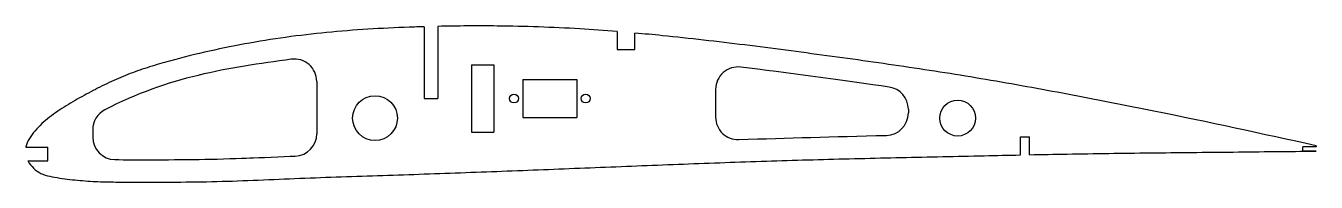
# Model space of a CAD drawing. Header units: millimetres. Extents: x 1 to 289, y -6 to 29.
import ezdxf

# ---------------------------------------------------------------- set-up
doc = ezdxf.new("R2010")
doc.units = ezdxf.units.MM

msp = doc.modelspace()

# ---------------------------------------------------------------- linework, layer by layer
at = {"color": 7, "linetype": 'Continuous', "lineweight": 25}
for p, q in [((90, 28.37), (90, 12.37)), ((93, 28.45), (93, 12.37)), ((133, 27.3), (133, 23.3)), ((137, 23.3), (137, 26.96)), ((133, 23.3), (137, 23.3)), ((100.5, 19.87), (105.5, 19.87)), ((100.5, 19.87), (100.5, 4.87)), ((105.5, 19.87), (105.5, 4.87)), ((66, 16.18), (66, 4.53)), ((112, 16.62), (124, 16.62)), ((112, 16.62), (112, 8.12)), ((124, 16.62), (124, 8.12)), ((155, 14.41), (155, 8.2)), ((90, 12.37), (93, 12.37)), ((198, 9.97), (198, 9.14)), ((112, 8.12), (124, 8.12)), ((16, 5.4), (16, 3.75)), ((100.5, 4.87), (105.5, 4.87)), ((223, 3.79), (225, 3.79)), ((223, -0.21), (223, 3.79)), ((225, -0.17), (225, 3.79)), ((1.08, 1.5), (6, 1.5)), ((6, -1.5), (6, 1.5)), ((289, 1.61), (286, 1.61)), ((286, 0.61), (286, 1.61)), ((289, 0.61), (286, 0.61)), ((289, 1.82), (289, 1.61)), ((1.52, -1.5), (6, -1.5))]:
    msp.add_line(p, q, dxfattribs=at)
for centre, radius in [((79, 8), 5), ((110, 12.37), 1), ((126, 12.37), 1), ((209, 8), 4)]:
    msp.add_circle(centre, radius, dxfattribs=at)
for centre, start, end in [((61, 16.18), 360, 97.7757), ((160, 14.41), 82.9523, 180), ((193, 9.97), 0, 81.7386), ((21, 5.4), 117.4704, 180), ((193, 9.14), 271.3346, 0), ((160, 8.2), 180, 271.9533), ((21, 3.75), 180, 269.1597), ((61, 4.53), 272.31, 360)]:
    msp.add_arc(centre, 5, start, end, dxfattribs=at)
for points, knots in [([(90, 28.37), (89.26, 28.35), (82.36, 28.13), (72.4, 27.59), (60.19, 26.23), (51.08, 24.8), (42.03, 23), (34.58, 21.17), (28.7, 19.45), (24.36, 17.98), (20.17, 16.21), (16.08, 14.14), (12.04, 11.95), (8.14, 9.56), (5.15, 7.32), (3.1, 5.2), (1.81, 3.47), (1.24, 2.18), (1.09, 1.53), (1.08, 1.5)], [0.3457735, 0.3457735, 0.3457735, 0.3457735, 0.3493982, 0.3795273, 0.3945918, 0.4096564, 0.4247209, 0.4397854, 0.4473177, 0.45485, 0.4623823, 0.4699145, 0.4774468, 0.4849791, 0.4925113, 0.4962775, 0.5000436, 0.5038097, 0.5039857, 0.5039857, 0.5039857, 0.5039857]), ([(133, 27.3), (130.23, 27.53), (121.33, 28.16), (107.99, 28.62), (97.42, 28.55), (93, 28.45)], [0.27558536, 0.27558536, 0.27558536, 0.27558536, 0.28914005, 0.31926913, 0.34087961, 0.34087961, 0.34087961, 0.34087961]), ([(289, 1.82), (276.96, 4.5), (258.86, 8.4), (234.65, 13.15), (216.45, 16.48), (198.18, 19.37), (179.85, 21.92), (161.5, 24.36), (147.21, 26), (139.04, 26.78), (137, 26.96)], [0.0179784, 0.0179784, 0.0179784, 0.0179784, 0.0782365, 0.1083656, 0.1384947, 0.1686237, 0.1987528, 0.2288819, 0.259011, 0.2690403, 0.2690403, 0.2690403, 0.2690403]), ([(225, -0.17), (227.81, -0.11), (236.8, 0.06), (251.96, 0.26), (270.47, 0.43), (282.82, 0.59), (289, 0.61)], [0.8779984, 0.8779984, 0.8779984, 0.8779984, 0.8917216, 0.9218507, 0.9519798, 0.9821088, 0.9821088, 0.9821088, 0.9821088]), ([(1.52, -1.5), (1.62, -1.68), (2.07, -2.42), (3.14, -3.6), (4.85, -4.62), (6.93, -5.11), (9.21, -5.45), (12.22, -5.84), (16.02, -6.14), (20.61, -6.26), (25.23, -6.29), (31.4, -6.28), (39.11, -6.24), (48.34, -6.02), (57.58, -5.61), (66.84, -5.24), (76.1, -4.92), (88.44, -4.52), (103.85, -3.97), (122.35, -3.25), (140.86, -2.5), (159.37, -1.8), (177.88, -1.22), (196.4, -0.77), (211.44, -0.45), (220.31, -0.27), (223, -0.21)], [0.5101823, 0.5101823, 0.5101823, 0.5101823, 0.511342, 0.5151081, 0.5188743, 0.5226404, 0.5264065, 0.5301727, 0.5377049, 0.5452372, 0.5527695, 0.5603018, 0.5753663, 0.5904308, 0.6054954, 0.6205599, 0.6356244, 0.650689, 0.6808181, 0.7109471, 0.7410762, 0.7712053, 0.8013344, 0.8314635, 0.8615925, 0.8747444, 0.8747444, 0.8747444, 0.8747444]), ([(20.93, -1.25), (25.43, -1.32), (34.29, -1.3), (44.41, -1.12), (49.24, -0.96), (52.88, -0.82), (58.54, -0.57), (61.2, -0.47)], [0, 0, 0, 0, 0.5, 0.5, 0.75, 0.75, 1, 1, 1, 1])]:
    msp.add_open_spline(points, degree=3, knots=knots, dxfattribs=at)
for points in [[(60.32, 21.13), (46.18, 19.2), (32.9, 17.23), (18.69, 9.84)], [(193.72, 14.92), (184.48, 16.26), (170.21, 18.19), (160.61, 19.38)], [(160.17, 3.21), (171.4, 3.59), (180.87, 3.86), (193.12, 4.14)]]:
    msp.add_open_spline(points, degree=3, dxfattribs=at)

doc.saveas('drawing.dxf')
